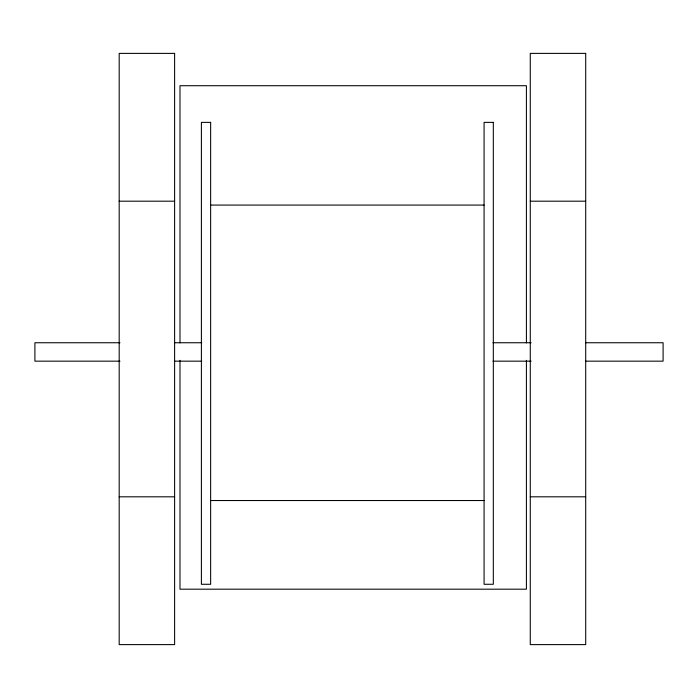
<?xml version="1.0" encoding="UTF-8"?>
<svg xmlns="http://www.w3.org/2000/svg" width="698" height="698" viewBox="0 0 698 698"><rect width="100%" height="100%" fill="white"/><g stroke="black" fill="none" stroke-linecap="round" stroke-linejoin="round"><path stroke-width="1.05" d="M119.184 201.19L174.613 201.19M530.271 201.19L585.701 201.19M210.639 205.081L484.08 205.081M119.969 342.744L34.9 342.744L34.9 361.163L119.969 361.163M174.5 342.744L201.766 342.744M492.963 342.744L531.134 342.744M585.666 342.744L663.1 342.744L663.1 361.163L585.666 361.163M174.5 361.163L201.766 361.163M492.963 361.163L531.134 361.163M119.184 496.81L174.613 496.81M530.271 496.81L585.701 496.81M210.639 500.527L484.08 500.527M526.414 342.901L526.414 85.714L179.988 85.714L179.988 342.901M526.414 360.334L526.414 589.191L179.988 589.191L179.988 360.334M174.613 53.388L119.184 53.388L119.184 644.612L174.613 644.612L174.613 53.388M585.701 53.388L530.271 53.388L530.271 644.612L585.701 644.612L585.701 53.388M210.639 122.377L201.399 122.377L201.399 584.278L210.639 584.278L210.639 122.377M493.32 122.377L484.08 122.377L484.08 584.278L493.32 584.278L493.32 122.377"/></g></svg>
